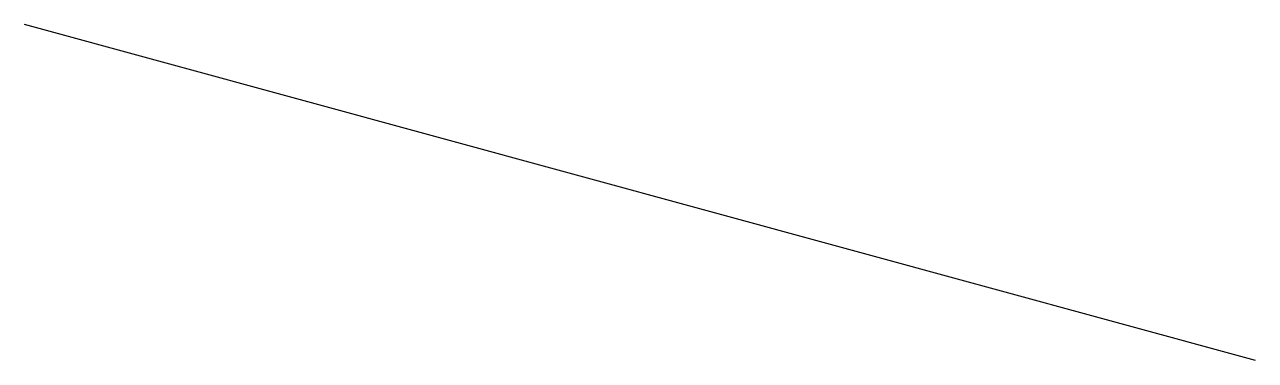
# Model space of a CAD drawing. Units: millimetres at full size, sheet at 1:100. Extents: x -16041 to 9735, y -4469 to 2571.
import ezdxf

# ---------------------------------------------------------------- set-up
doc = ezdxf.new("R2010")
doc.units = ezdxf.units.MM
doc.header["$LTSCALE"] = 100
doc.layers.add('0-0', color=7, linetype='Continuous')

msp = doc.modelspace()

# ---------------------------------------------------------------- linework, layer by layer
at = {"layer": '0-0'}
msp.add_line((9734.7, -4469.4), (-16040.8, 2571.4), dxfattribs=at)

doc.saveas('drawing.dxf')
